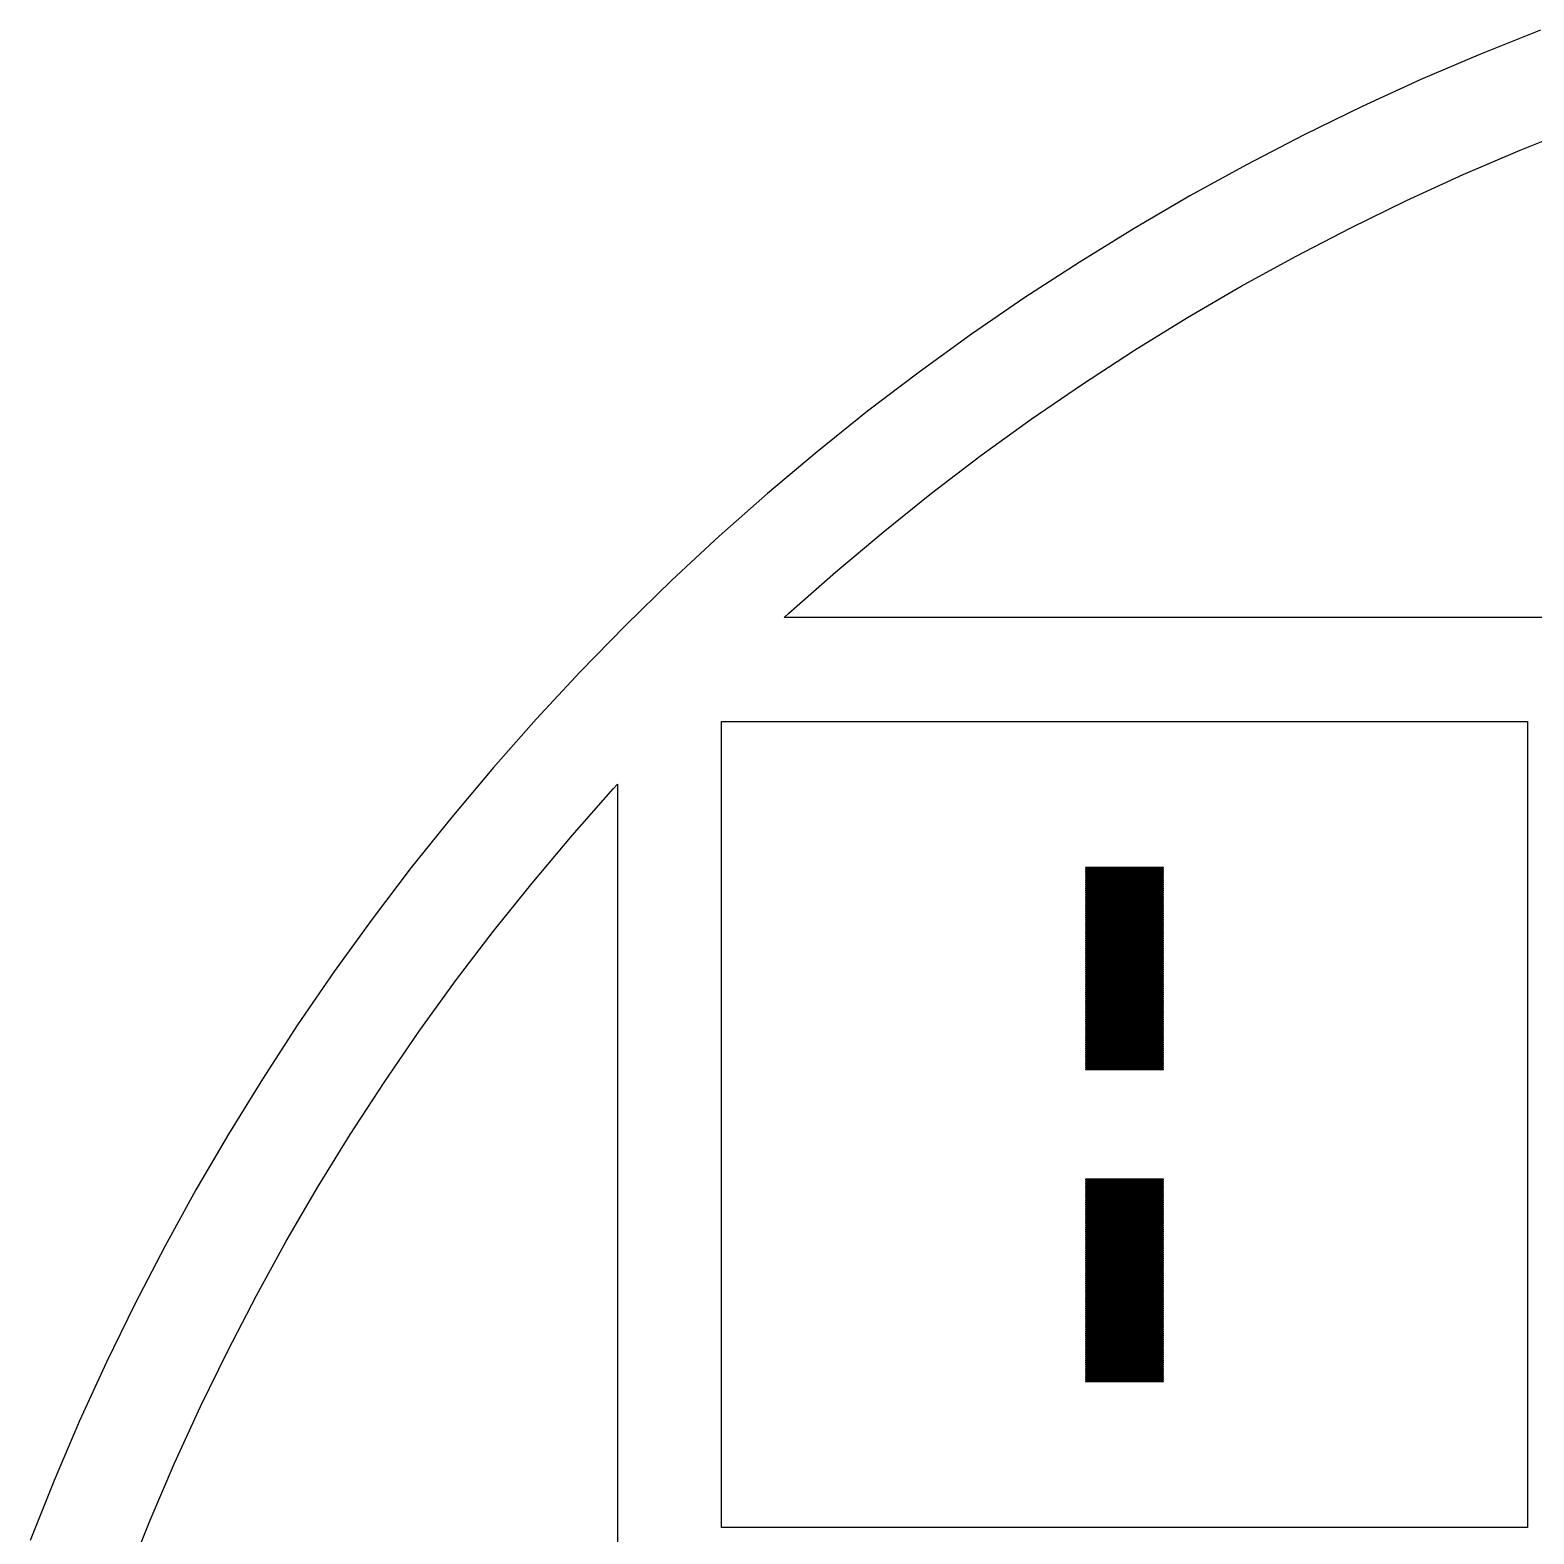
# Model space of a CAD drawing. Extents: x -18 to 83, y -18 to 83.
# Drawn here: x -15.05 to 13.88, y 50.62 to 79.55 of the extents above; entities that cross this region are included whole.
import ezdxf

# ---------------------------------------------------------------- set-up
doc = ezdxf.new("R2010")
doc.units = 0

msp = doc.modelspace()

# ---------------------------------------------------------------- linework, layer by layer
for p, q in [((14.0033, 79.5527), (12.8479, 79.0907)), ((12.8479, 79.0907), (11.7043, 78.6004)), ((11.7043, 78.6004), (10.573, 78.0823)), ((10.573, 78.0823), (9.4547, 77.5365)), ((9.4547, 77.5365), (8.35017, 76.9634)), ((13.6133, 77.2429), (14.7231, 77.6868)), ((12.5147, 76.772), (13.6133, 77.2429)), ((8.35017, 76.9634), (7.26006, 76.3634)), ((11.4281, 76.2743), (12.5147, 76.772)), ((7.26006, 76.3634), (6.18498, 75.7368)), ((10.3539, 75.75), (11.4281, 76.2743)), ((6.18498, 75.7368), (5.12561, 75.0841)), ((9.29297, 75.1996), (10.3539, 75.75)), ((5.12561, 75.0841), (4.08258, 74.4055)), ((8.24585, 74.6232), (9.29297, 75.1996)), ((4.08258, 74.4055), (3.05652, 73.7016)), ((7.2132, 74.0214), (8.24585, 74.6232)), ((6.1956, 73.3944), (7.2132, 74.0214)), ((3.05652, 73.7016), (2.04803, 72.9726)), ((5.19373, 72.7426), (6.1956, 73.3944)), ((2.04803, 72.9726), (1.05775, 72.2192)), ((4.20813, 72.0664), (5.19373, 72.7426)), ((1.05775, 72.2192), (0.08626, 71.4416)), ((3.23944, 71.3662), (4.20813, 72.0664)), ((0.08626, 71.4416), (-0.86586, 70.6405)), ((2.28821, 70.6425), (3.23944, 71.3662)), ((-0.86586, 70.6405), (-1.79803, 69.8162)), ((1.35504, 69.8956), (2.28821, 70.6425)), ((-1.79803, 69.8162), (-2.7097, 68.9693)), ((0.44048, 69.1261), (1.35504, 69.8956)), ((-2.7097, 68.9693), (-3.60031, 68.1003)), ((-0.45491, 68.3343), (0.44048, 69.1261)), ((-0.54568, 68.25), (-0.45491, 68.3343)), ((-3.60031, 68.1003), (-4.46931, 67.2097)), ((65.0457, 68.25), (-0.54568, 68.25)), ((-4.46931, 67.2097), (-5.31621, 66.298)), ((-5.31621, 66.298), (-6.14049, 65.3659)), ((-1.75, 50.75), (-1.75, 66.25)), ((-1.75, 66.25), (13.75, 66.25)), ((13.75, 66.25), (13.75, 50.75)), ((-6.14049, 65.3659), (-6.94162, 64.4137)), ((-4.62607, 64.0595), (-3.8343, 64.9549)), ((-3.8343, 64.9549), (-3.75, 65.0457)), ((-3.75, 65.0457), (-3.75, -0.54568)), ((-6.94162, 64.4137), (-7.71916, 63.4422)), ((-5.3956, 63.1449), (-4.62607, 64.0595)), ((-7.71916, 63.4422), (-8.47261, 62.452)), ((6.75, 63.445), (5.25, 63.445)), ((5.25, 63.445), (5.25, 63.435)), ((5.25, 63.435), (6.75, 63.435)), ((6.75, 63.405), (5.25, 63.405)), ((5.25, 63.405), (5.25, 63.395)), ((5.25, 63.395), (6.75, 63.395)), ((6.75, 63.365), (5.25, 63.365)), ((5.25, 63.365), (5.25, 63.355)), ((6.75, 63.435), (6.75, 63.445)), ((6.75, 63.395), (6.75, 63.405)), ((6.75, 63.355), (6.75, 63.365)), ((-6.14246, 62.2118), (-5.3956, 63.1449)), ((5.25, 63.355), (6.75, 63.355)), ((6.75, 63.325), (5.25, 63.325)), ((5.25, 63.325), (5.25, 63.315)), ((5.25, 63.315), (6.75, 63.315)), ((6.75, 63.285), (5.25, 63.285)), ((5.25, 63.285), (5.25, 63.275)), ((5.25, 63.275), (6.75, 63.275)), ((6.75, 63.245), (5.25, 63.245)), ((5.25, 63.245), (5.25, 63.235)), ((5.25, 63.235), (6.75, 63.235)), ((6.75, 63.205), (5.25, 63.205)), ((5.25, 63.205), (5.25, 63.195)), ((5.25, 63.195), (6.75, 63.195)), ((6.75, 63.165), (5.25, 63.165)), ((5.25, 63.165), (5.25, 63.155)), ((5.25, 63.155), (6.75, 63.155)), ((6.75, 63.125), (5.25, 63.125)), ((5.25, 63.125), (5.25, 63.115)), ((5.25, 63.115), (6.75, 63.115)), ((6.75, 63.085), (5.25, 63.085)), ((5.25, 63.085), (5.25, 63.075)), ((5.25, 63.075), (6.75, 63.075)), ((6.75, 63.315), (6.75, 63.325)), ((6.75, 63.275), (6.75, 63.285)), ((6.75, 63.235), (6.75, 63.245)), ((6.75, 63.195), (6.75, 63.205)), ((6.75, 63.155), (6.75, 63.165)), ((6.75, 63.115), (6.75, 63.125)), ((6.75, 63.075), (6.75, 63.085)), ((6.75, 63.045), (5.25, 63.045)), ((5.25, 63.045), (5.25, 63.035)), ((5.25, 63.035), (6.75, 63.035)), ((6.75, 63.005), (5.25, 63.005)), ((5.25, 63.005), (5.25, 62.995)), ((5.25, 62.995), (6.75, 62.995)), ((6.75, 62.965), (5.25, 62.965)), ((5.25, 62.965), (5.25, 62.955)), ((5.25, 62.955), (6.75, 62.955)), ((6.75, 62.925), (5.25, 62.925)), ((5.25, 62.925), (5.25, 62.915)), ((5.25, 62.915), (6.75, 62.915)), ((6.75, 62.885), (5.25, 62.885)), ((5.25, 62.885), (5.25, 62.875)), ((5.25, 62.875), (6.75, 62.875)), ((6.75, 62.845), (5.25, 62.845)), ((5.25, 62.845), (5.25, 62.835)), ((5.25, 62.835), (6.75, 62.835)), ((6.75, 62.805), (5.25, 62.805)), ((5.25, 62.805), (5.25, 62.795)), ((5.25, 62.795), (6.75, 62.795)), ((6.75, 63.035), (6.75, 63.045)), ((6.75, 62.995), (6.75, 63.005)), ((6.75, 62.955), (6.75, 62.965)), ((6.75, 62.915), (6.75, 62.925)), ((6.75, 62.875), (6.75, 62.885)), ((6.75, 62.835), (6.75, 62.845)), ((6.75, 62.795), (6.75, 62.805)), ((6.75, 62.765), (5.25, 62.765)), ((5.25, 62.765), (5.25, 62.755)), ((5.25, 62.755), (6.75, 62.755)), ((6.75, 62.725), (5.25, 62.725)), ((5.25, 62.725), (5.25, 62.715)), ((5.25, 62.715), (6.75, 62.715)), ((6.75, 62.685), (5.25, 62.685)), ((5.25, 62.685), (5.25, 62.675)), ((5.25, 62.675), (6.75, 62.675)), ((6.75, 62.645), (5.25, 62.645)), ((5.25, 62.645), (5.25, 62.635)), ((5.25, 62.635), (6.75, 62.635)), ((6.75, 62.605), (5.25, 62.605)), ((5.25, 62.605), (5.25, 62.595)), ((5.25, 62.595), (6.75, 62.595)), ((6.75, 62.565), (5.25, 62.565)), ((5.25, 62.565), (5.25, 62.555)), ((5.25, 62.555), (6.75, 62.555)), ((6.75, 62.525), (5.25, 62.525)), ((5.25, 62.525), (5.25, 62.515)), ((5.25, 62.515), (6.75, 62.515)), ((6.75, 62.755), (6.75, 62.765)), ((6.75, 62.715), (6.75, 62.725)), ((6.75, 62.675), (6.75, 62.685)), ((6.75, 62.635), (6.75, 62.645)), ((6.75, 62.595), (6.75, 62.605)), ((6.75, 62.555), (6.75, 62.565)), ((6.75, 62.515), (6.75, 62.525)), ((-8.47261, 62.452), (-9.20154, 61.4435)), ((-6.8662, 61.2605), (-6.14246, 62.2118)), ((6.75, 62.485), (5.25, 62.485)), ((5.25, 62.485), (5.25, 62.475)), ((5.25, 62.475), (6.75, 62.475)), ((6.75, 62.445), (5.25, 62.445)), ((5.25, 62.445), (5.25, 62.435)), ((5.25, 62.435), (6.75, 62.435)), ((6.75, 62.405), (5.25, 62.405)), ((5.25, 62.405), (5.25, 62.395)), ((5.25, 62.395), (6.75, 62.395)), ((6.75, 62.365), (5.25, 62.365)), ((5.25, 62.365), (5.25, 62.355)), ((5.25, 62.355), (6.75, 62.355)), ((6.75, 62.325), (5.25, 62.325)), ((5.25, 62.325), (5.25, 62.315)), ((5.25, 62.315), (6.75, 62.315)), ((6.75, 62.285), (5.25, 62.285)), ((5.25, 62.285), (5.25, 62.275)), ((5.25, 62.275), (6.75, 62.275)), ((6.75, 62.245), (5.25, 62.245)), ((5.25, 62.245), (5.25, 62.235)), ((5.25, 62.235), (6.75, 62.235)), ((6.75, 62.205), (5.25, 62.205)), ((5.25, 62.205), (5.25, 62.195)), ((6.75, 62.475), (6.75, 62.485)), ((6.75, 62.435), (6.75, 62.445)), ((6.75, 62.395), (6.75, 62.405)), ((6.75, 62.355), (6.75, 62.365)), ((6.75, 62.315), (6.75, 62.325)), ((6.75, 62.275), (6.75, 62.285)), ((6.75, 62.235), (6.75, 62.245)), ((6.75, 62.195), (6.75, 62.205)), ((5.25, 62.195), (6.75, 62.195)), ((6.75, 62.165), (5.25, 62.165)), ((5.25, 62.165), (5.25, 62.155)), ((5.25, 62.155), (6.75, 62.155)), ((6.75, 62.125), (5.25, 62.125)), ((5.25, 62.125), (5.25, 62.115)), ((5.25, 62.115), (6.75, 62.115)), ((6.75, 62.085), (5.25, 62.085)), ((5.25, 62.085), (5.25, 62.075)), ((5.25, 62.075), (6.75, 62.075)), ((6.75, 62.045), (5.25, 62.045)), ((5.25, 62.045), (5.25, 62.035)), ((5.25, 62.035), (6.75, 62.035)), ((6.75, 62.005), (5.25, 62.005)), ((5.25, 62.005), (5.25, 61.995)), ((5.25, 61.995), (6.75, 61.995)), ((6.75, 61.965), (5.25, 61.965)), ((5.25, 61.965), (5.25, 61.955)), ((5.25, 61.955), (6.75, 61.955)), ((6.75, 61.925), (5.25, 61.925)), ((5.25, 61.925), (5.25, 61.915)), ((5.25, 61.915), (6.75, 61.915)), ((6.75, 62.155), (6.75, 62.165)), ((6.75, 62.115), (6.75, 62.125)), ((6.75, 62.075), (6.75, 62.085)), ((6.75, 62.035), (6.75, 62.045)), ((6.75, 61.995), (6.75, 62.005)), ((6.75, 61.955), (6.75, 61.965)), ((6.75, 61.915), (6.75, 61.925)), ((6.75, 61.885), (5.25, 61.885)), ((5.25, 61.885), (5.25, 61.875)), ((5.25, 61.875), (6.75, 61.875)), ((6.75, 61.845), (5.25, 61.845)), ((5.25, 61.845), (5.25, 61.835)), ((5.25, 61.835), (6.75, 61.835)), ((6.75, 61.805), (5.25, 61.805)), ((5.25, 61.805), (5.25, 61.795)), ((5.25, 61.795), (6.75, 61.795)), ((6.75, 61.765), (5.25, 61.765)), ((5.25, 61.765), (5.25, 61.755)), ((5.25, 61.755), (6.75, 61.755)), ((6.75, 61.725), (5.25, 61.725)), ((5.25, 61.725), (5.25, 61.715)), ((5.25, 61.715), (6.75, 61.715)), ((6.75, 61.685), (5.25, 61.685)), ((5.25, 61.685), (5.25, 61.675)), ((5.25, 61.675), (6.75, 61.675)), ((6.75, 61.645), (5.25, 61.645)), ((5.25, 61.645), (5.25, 61.635)), ((5.25, 61.635), (6.75, 61.635)), ((6.75, 61.875), (6.75, 61.885)), ((6.75, 61.835), (6.75, 61.845)), ((6.75, 61.795), (6.75, 61.805)), ((6.75, 61.755), (6.75, 61.765)), ((6.75, 61.715), (6.75, 61.725)), ((6.75, 61.675), (6.75, 61.685)), ((6.75, 61.635), (6.75, 61.645)), ((-9.20154, 61.4435), (-9.9055, 60.4174)), ((6.75, 61.605), (5.25, 61.605)), ((5.25, 61.605), (5.25, 61.595)), ((5.25, 61.595), (6.75, 61.595)), ((6.75, 61.565), (5.25, 61.565)), ((5.25, 61.565), (5.25, 61.555)), ((5.25, 61.555), (6.75, 61.555)), ((6.75, 61.525), (5.25, 61.525)), ((5.25, 61.525), (5.25, 61.515)), ((5.25, 61.515), (6.75, 61.515)), ((6.75, 61.485), (5.25, 61.485)), ((5.25, 61.485), (5.25, 61.475)), ((5.25, 61.475), (6.75, 61.475)), ((6.75, 61.445), (5.25, 61.445)), ((5.25, 61.445), (5.25, 61.435)), ((5.25, 61.435), (6.75, 61.435)), ((6.75, 61.405), (5.25, 61.405)), ((5.25, 61.405), (5.25, 61.395)), ((5.25, 61.395), (6.75, 61.395)), ((6.75, 61.365), (5.25, 61.365)), ((5.25, 61.365), (5.25, 61.355)), ((5.25, 61.355), (6.75, 61.355)), ((6.75, 61.595), (6.75, 61.605)), ((6.75, 61.555), (6.75, 61.565)), ((6.75, 61.515), (6.75, 61.525)), ((6.75, 61.475), (6.75, 61.485)), ((6.75, 61.435), (6.75, 61.445)), ((6.75, 61.395), (6.75, 61.405)), ((6.75, 61.355), (6.75, 61.365)), ((-7.56638, 60.2919), (-6.8662, 61.2605)), ((6.75, 61.325), (5.25, 61.325)), ((5.25, 61.325), (5.25, 61.315)), ((5.25, 61.315), (6.75, 61.315)), ((6.75, 61.285), (5.25, 61.285)), ((5.25, 61.285), (5.25, 61.275)), ((5.25, 61.275), (6.75, 61.275)), ((6.75, 61.245), (5.25, 61.245)), ((5.25, 61.245), (5.25, 61.235)), ((5.25, 61.235), (6.75, 61.235)), ((6.75, 61.205), (5.25, 61.205)), ((5.25, 61.205), (5.25, 61.195)), ((5.25, 61.195), (6.75, 61.195)), ((6.75, 61.165), (5.25, 61.165)), ((5.25, 61.165), (5.25, 61.155)), ((5.25, 61.155), (6.75, 61.155)), ((6.75, 61.125), (5.25, 61.125)), ((5.25, 61.125), (5.25, 61.115)), ((5.25, 61.115), (6.75, 61.115)), ((6.75, 61.085), (5.25, 61.085)), ((5.25, 61.085), (5.25, 61.075)), ((5.25, 61.075), (6.75, 61.075)), ((6.75, 61.045), (5.25, 61.045)), ((5.25, 61.045), (5.25, 61.035)), ((6.75, 61.315), (6.75, 61.325)), ((6.75, 61.275), (6.75, 61.285)), ((6.75, 61.235), (6.75, 61.245)), ((6.75, 61.195), (6.75, 61.205)), ((6.75, 61.155), (6.75, 61.165)), ((6.75, 61.115), (6.75, 61.125)), ((6.75, 61.075), (6.75, 61.085)), ((6.75, 61.035), (6.75, 61.045)), ((5.25, 61.035), (6.75, 61.035)), ((6.75, 61.005), (5.25, 61.005)), ((5.25, 61.005), (5.25, 60.995)), ((5.25, 60.995), (6.75, 60.995)), ((6.75, 60.965), (5.25, 60.965)), ((5.25, 60.965), (5.25, 60.955)), ((5.25, 60.955), (6.75, 60.955)), ((6.75, 60.925), (5.25, 60.925)), ((5.25, 60.925), (5.25, 60.915)), ((5.25, 60.915), (6.75, 60.915)), ((6.75, 60.885), (5.25, 60.885)), ((5.25, 60.885), (5.25, 60.875)), ((5.25, 60.875), (6.75, 60.875)), ((6.75, 60.845), (5.25, 60.845)), ((5.25, 60.845), (5.25, 60.835)), ((5.25, 60.835), (6.75, 60.835)), ((6.75, 60.805), (5.25, 60.805)), ((5.25, 60.805), (5.25, 60.795)), ((5.25, 60.795), (6.75, 60.795)), ((6.75, 60.765), (5.25, 60.765)), ((5.25, 60.765), (5.25, 60.755)), ((5.25, 60.755), (6.75, 60.755)), ((6.75, 60.995), (6.75, 61.005)), ((6.75, 60.955), (6.75, 60.965)), ((6.75, 60.915), (6.75, 60.925)), ((6.75, 60.875), (6.75, 60.885)), ((6.75, 60.835), (6.75, 60.845)), ((6.75, 60.795), (6.75, 60.805)), ((6.75, 60.755), (6.75, 60.765)), ((6.75, 60.725), (5.25, 60.725)), ((5.25, 60.725), (5.25, 60.715)), ((5.25, 60.715), (6.75, 60.715)), ((6.75, 60.685), (5.25, 60.685)), ((5.25, 60.685), (5.25, 60.675)), ((5.25, 60.675), (6.75, 60.675)), ((6.75, 60.645), (5.25, 60.645)), ((5.25, 60.645), (5.25, 60.635)), ((5.25, 60.635), (6.75, 60.635)), ((6.75, 60.605), (5.25, 60.605)), ((5.25, 60.605), (5.25, 60.595)), ((5.25, 60.595), (6.75, 60.595)), ((6.75, 60.565), (5.25, 60.565)), ((5.25, 60.565), (5.25, 60.555)), ((5.25, 60.555), (6.75, 60.555)), ((6.75, 60.525), (5.25, 60.525)), ((5.25, 60.525), (5.25, 60.515)), ((5.25, 60.515), (6.75, 60.515)), ((6.75, 60.485), (5.25, 60.485)), ((5.25, 60.485), (5.25, 60.475)), ((5.25, 60.475), (6.75, 60.475)), ((6.75, 60.715), (6.75, 60.725)), ((6.75, 60.675), (6.75, 60.685)), ((6.75, 60.635), (6.75, 60.645)), ((6.75, 60.595), (6.75, 60.605)), ((6.75, 60.555), (6.75, 60.565)), ((6.75, 60.515), (6.75, 60.525)), ((6.75, 60.475), (6.75, 60.485)), ((-9.9055, 60.4174), (-10.5841, 59.3744)), ((-8.24257, 59.3063), (-7.56638, 60.2919)), ((6.75, 60.445), (5.25, 60.445)), ((5.25, 60.445), (5.25, 60.435)), ((5.25, 60.435), (6.75, 60.435)), ((6.75, 60.405), (5.25, 60.405)), ((5.25, 60.405), (5.25, 60.395)), ((5.25, 60.395), (6.75, 60.395)), ((6.75, 60.365), (5.25, 60.365)), ((5.25, 60.365), (5.25, 60.355)), ((5.25, 60.355), (6.75, 60.355)), ((6.75, 60.325), (5.25, 60.325)), ((5.25, 60.325), (5.25, 60.315)), ((5.25, 60.315), (6.75, 60.315)), ((6.75, 60.285), (5.25, 60.285)), ((5.25, 60.285), (5.25, 60.275)), ((5.25, 60.275), (6.75, 60.275)), ((6.75, 60.245), (5.25, 60.245)), ((5.25, 60.245), (5.25, 60.235)), ((5.25, 60.235), (6.75, 60.235)), ((6.75, 60.205), (5.25, 60.205)), ((5.25, 60.205), (5.25, 60.195)), ((5.25, 60.195), (6.75, 60.195)), ((6.75, 60.435), (6.75, 60.445)), ((6.75, 60.395), (6.75, 60.405)), ((6.75, 60.355), (6.75, 60.365)), ((6.75, 60.315), (6.75, 60.325)), ((6.75, 60.275), (6.75, 60.285)), ((6.75, 60.235), (6.75, 60.245)), ((6.75, 60.195), (6.75, 60.205)), ((6.75, 60.165), (5.25, 60.165)), ((5.25, 60.165), (5.25, 60.155)), ((5.25, 60.155), (6.75, 60.155)), ((6.75, 60.125), (5.25, 60.125)), ((5.25, 60.125), (5.25, 60.115)), ((5.25, 60.115), (6.75, 60.115)), ((6.75, 60.085), (5.25, 60.085)), ((5.25, 60.085), (5.25, 60.075)), ((5.25, 60.075), (6.75, 60.075)), ((6.75, 60.045), (5.25, 60.045)), ((5.25, 60.045), (5.25, 60.035)), ((5.25, 60.035), (6.75, 60.035)), ((6.75, 60.005), (5.25, 60.005)), ((5.25, 60.005), (5.25, 59.995)), ((5.25, 59.995), (6.75, 59.995)), ((6.75, 59.965), (5.25, 59.965)), ((5.25, 59.965), (5.25, 59.955)), ((5.25, 59.955), (6.75, 59.955)), ((6.75, 59.925), (5.25, 59.925)), ((5.25, 59.925), (5.25, 59.915)), ((5.25, 59.915), (6.75, 59.915)), ((6.75, 59.885), (5.25, 59.885)), ((5.25, 59.885), (5.25, 59.875)), ((6.75, 60.155), (6.75, 60.165)), ((6.75, 60.115), (6.75, 60.125)), ((6.75, 60.075), (6.75, 60.085)), ((6.75, 60.035), (6.75, 60.045)), ((6.75, 59.995), (6.75, 60.005)), ((6.75, 59.955), (6.75, 59.965)), ((6.75, 59.915), (6.75, 59.925)), ((6.75, 59.875), (6.75, 59.885)), ((5.25, 59.875), (6.75, 59.875)), ((6.75, 59.845), (5.25, 59.845)), ((5.25, 59.845), (5.25, 59.835)), ((5.25, 59.835), (6.75, 59.835)), ((6.75, 59.805), (5.25, 59.805)), ((5.25, 59.805), (5.25, 59.795)), ((5.25, 59.795), (6.75, 59.795)), ((6.75, 59.765), (5.25, 59.765)), ((5.25, 59.765), (5.25, 59.755)), ((5.25, 59.755), (6.75, 59.755)), ((6.75, 59.725), (5.25, 59.725)), ((5.25, 59.725), (5.25, 59.715)), ((5.25, 59.715), (6.75, 59.715)), ((6.75, 59.685), (5.25, 59.685)), ((5.25, 59.685), (5.25, 59.675)), ((5.25, 59.675), (6.75, 59.675)), ((6.75, 59.645), (5.25, 59.645)), ((5.25, 59.645), (5.25, 59.635)), ((5.25, 59.635), (6.75, 59.635)), ((6.75, 59.605), (5.25, 59.605)), ((5.25, 59.605), (5.25, 59.595)), ((5.25, 59.595), (6.75, 59.595)), ((6.75, 59.835), (6.75, 59.845)), ((6.75, 59.795), (6.75, 59.805)), ((6.75, 59.755), (6.75, 59.765)), ((6.75, 59.715), (6.75, 59.725)), ((6.75, 59.675), (6.75, 59.685)), ((6.75, 59.635), (6.75, 59.645)), ((6.75, 59.595), (6.75, 59.605)), ((-10.5841, 59.3744), (-11.2368, 58.315)), ((-8.89436, 58.3044), (-8.24257, 59.3063)), ((6.75, 59.565), (5.25, 59.565)), ((5.25, 59.565), (5.25, 59.555)), ((5.25, 59.555), (6.75, 59.555)), ((6.75, 59.555), (6.75, 59.565)), ((-11.2368, 58.315), (-11.8634, 57.2399)), ((-9.52138, 57.2868), (-8.89436, 58.3044)), ((-10.1232, 56.2541), (-9.52138, 57.2868)), ((6.75, 57.445), (5.25, 57.445)), ((5.25, 57.445), (5.25, 57.435)), ((5.25, 57.435), (6.75, 57.435)), ((6.75, 57.405), (5.25, 57.405)), ((5.25, 57.405), (5.25, 57.395)), ((5.25, 57.395), (6.75, 57.395)), ((6.75, 57.365), (5.25, 57.365)), ((5.25, 57.365), (5.25, 57.355)), ((5.25, 57.355), (6.75, 57.355)), ((6.75, 57.325), (5.25, 57.325)), ((5.25, 57.325), (5.25, 57.315)), ((5.25, 57.315), (6.75, 57.315)), ((6.75, 57.285), (5.25, 57.285)), ((5.25, 57.285), (5.25, 57.275)), ((6.75, 57.435), (6.75, 57.445)), ((6.75, 57.395), (6.75, 57.405)), ((6.75, 57.355), (6.75, 57.365)), ((6.75, 57.315), (6.75, 57.325)), ((6.75, 57.275), (6.75, 57.285)), ((-11.8634, 57.2399), (-12.4634, 56.1498)), ((5.25, 57.275), (6.75, 57.275)), ((6.75, 57.245), (5.25, 57.245)), ((5.25, 57.245), (5.25, 57.235)), ((5.25, 57.235), (6.75, 57.235)), ((6.75, 57.205), (5.25, 57.205)), ((5.25, 57.205), (5.25, 57.195)), ((5.25, 57.195), (6.75, 57.195)), ((6.75, 57.165), (5.25, 57.165)), ((5.25, 57.165), (5.25, 57.155)), ((5.25, 57.155), (6.75, 57.155)), ((6.75, 57.125), (5.25, 57.125)), ((5.25, 57.125), (5.25, 57.115)), ((5.25, 57.115), (6.75, 57.115)), ((6.75, 57.085), (5.25, 57.085)), ((5.25, 57.085), (5.25, 57.075)), ((5.25, 57.075), (6.75, 57.075)), ((6.75, 57.045), (5.25, 57.045)), ((5.25, 57.045), (5.25, 57.035)), ((5.25, 57.035), (6.75, 57.035)), ((6.75, 57.005), (5.25, 57.005)), ((5.25, 57.005), (5.25, 56.995)), ((5.25, 56.995), (6.75, 56.995)), ((6.75, 57.235), (6.75, 57.245)), ((6.75, 57.195), (6.75, 57.205)), ((6.75, 57.155), (6.75, 57.165)), ((6.75, 57.115), (6.75, 57.125)), ((6.75, 57.075), (6.75, 57.085)), ((6.75, 57.035), (6.75, 57.045)), ((6.75, 56.995), (6.75, 57.005)), ((6.75, 56.965), (5.25, 56.965)), ((5.25, 56.965), (5.25, 56.955)), ((5.25, 56.955), (6.75, 56.955)), ((6.75, 56.925), (5.25, 56.925)), ((5.25, 56.925), (5.25, 56.915)), ((5.25, 56.915), (6.75, 56.915)), ((6.75, 56.885), (5.25, 56.885)), ((5.25, 56.885), (5.25, 56.875)), ((5.25, 56.875), (6.75, 56.875)), ((6.75, 56.845), (5.25, 56.845)), ((5.25, 56.845), (5.25, 56.835)), ((5.25, 56.835), (6.75, 56.835)), ((6.75, 56.805), (5.25, 56.805)), ((5.25, 56.805), (5.25, 56.795)), ((5.25, 56.795), (6.75, 56.795)), ((6.75, 56.765), (5.25, 56.765)), ((5.25, 56.765), (5.25, 56.755)), ((5.25, 56.755), (6.75, 56.755)), ((6.75, 56.725), (5.25, 56.725)), ((5.25, 56.725), (5.25, 56.715)), ((5.25, 56.715), (6.75, 56.715)), ((6.75, 56.955), (6.75, 56.965)), ((6.75, 56.915), (6.75, 56.925)), ((6.75, 56.875), (6.75, 56.885)), ((6.75, 56.835), (6.75, 56.845)), ((6.75, 56.795), (6.75, 56.805)), ((6.75, 56.755), (6.75, 56.765)), ((6.75, 56.715), (6.75, 56.725)), ((6.75, 56.685), (5.25, 56.685)), ((5.25, 56.685), (5.25, 56.675)), ((5.25, 56.675), (6.75, 56.675)), ((6.75, 56.645), (5.25, 56.645)), ((5.25, 56.645), (5.25, 56.635)), ((5.25, 56.635), (6.75, 56.635)), ((6.75, 56.605), (5.25, 56.605)), ((5.25, 56.605), (5.25, 56.595)), ((5.25, 56.595), (6.75, 56.595)), ((6.75, 56.565), (5.25, 56.565)), ((5.25, 56.565), (5.25, 56.555)), ((5.25, 56.555), (6.75, 56.555)), ((6.75, 56.525), (5.25, 56.525)), ((5.25, 56.525), (5.25, 56.515)), ((5.25, 56.515), (6.75, 56.515)), ((6.75, 56.485), (5.25, 56.485)), ((5.25, 56.485), (5.25, 56.475)), ((5.25, 56.475), (6.75, 56.475)), ((6.75, 56.445), (5.25, 56.445)), ((5.25, 56.445), (5.25, 56.435)), ((5.25, 56.435), (6.75, 56.435)), ((6.75, 56.675), (6.75, 56.685)), ((6.75, 56.635), (6.75, 56.645)), ((6.75, 56.595), (6.75, 56.605)), ((6.75, 56.555), (6.75, 56.565)), ((6.75, 56.515), (6.75, 56.525)), ((6.75, 56.475), (6.75, 56.485)), ((6.75, 56.435), (6.75, 56.445)), ((-12.4634, 56.1498), (-13.0365, 55.0453)), ((-10.6996, 55.207), (-10.1232, 56.2541)), ((6.75, 56.405), (5.25, 56.405)), ((5.25, 56.405), (5.25, 56.395)), ((5.25, 56.395), (6.75, 56.395)), ((6.75, 56.365), (5.25, 56.365)), ((5.25, 56.365), (5.25, 56.355)), ((5.25, 56.355), (6.75, 56.355)), ((6.75, 56.325), (5.25, 56.325)), ((5.25, 56.325), (5.25, 56.315)), ((5.25, 56.315), (6.75, 56.315)), ((6.75, 56.285), (5.25, 56.285)), ((5.25, 56.285), (5.25, 56.275)), ((5.25, 56.275), (6.75, 56.275)), ((6.75, 56.245), (5.25, 56.245)), ((5.25, 56.245), (5.25, 56.235)), ((5.25, 56.235), (6.75, 56.235)), ((6.75, 56.205), (5.25, 56.205)), ((5.25, 56.205), (5.25, 56.195)), ((5.25, 56.195), (6.75, 56.195)), ((6.75, 56.165), (5.25, 56.165)), ((5.25, 56.165), (5.25, 56.155)), ((5.25, 56.155), (6.75, 56.155)), ((6.75, 56.125), (5.25, 56.125)), ((5.25, 56.125), (5.25, 56.115)), ((6.75, 56.395), (6.75, 56.405)), ((6.75, 56.355), (6.75, 56.365)), ((6.75, 56.315), (6.75, 56.325)), ((6.75, 56.275), (6.75, 56.285)), ((6.75, 56.235), (6.75, 56.245)), ((6.75, 56.195), (6.75, 56.205)), ((6.75, 56.155), (6.75, 56.165)), ((6.75, 56.115), (6.75, 56.125)), ((5.25, 56.115), (6.75, 56.115)), ((6.75, 56.085), (5.25, 56.085)), ((5.25, 56.085), (5.25, 56.075)), ((5.25, 56.075), (6.75, 56.075)), ((6.75, 56.045), (5.25, 56.045)), ((5.25, 56.045), (5.25, 56.035)), ((5.25, 56.035), (6.75, 56.035)), ((6.75, 56.005), (5.25, 56.005)), ((5.25, 56.005), (5.25, 55.995)), ((5.25, 55.995), (6.75, 55.995)), ((6.75, 55.965), (5.25, 55.965)), ((5.25, 55.965), (5.25, 55.955)), ((5.25, 55.955), (6.75, 55.955)), ((6.75, 55.925), (5.25, 55.925)), ((5.25, 55.925), (5.25, 55.915)), ((5.25, 55.915), (6.75, 55.915)), ((6.75, 55.885), (5.25, 55.885)), ((5.25, 55.885), (5.25, 55.875)), ((5.25, 55.875), (6.75, 55.875)), ((6.75, 55.845), (5.25, 55.845)), ((5.25, 55.845), (5.25, 55.835)), ((5.25, 55.835), (6.75, 55.835)), ((6.75, 56.075), (6.75, 56.085)), ((6.75, 56.035), (6.75, 56.045)), ((6.75, 55.995), (6.75, 56.005)), ((6.75, 55.955), (6.75, 55.965)), ((6.75, 55.915), (6.75, 55.925)), ((6.75, 55.875), (6.75, 55.885)), ((6.75, 55.835), (6.75, 55.845)), ((6.75, 55.805), (5.25, 55.805)), ((5.25, 55.805), (5.25, 55.795)), ((5.25, 55.795), (6.75, 55.795)), ((6.75, 55.765), (5.25, 55.765)), ((5.25, 55.765), (5.25, 55.755)), ((5.25, 55.755), (6.75, 55.755)), ((6.75, 55.725), (5.25, 55.725)), ((5.25, 55.725), (5.25, 55.715)), ((5.25, 55.715), (6.75, 55.715)), ((6.75, 55.685), (5.25, 55.685)), ((5.25, 55.685), (5.25, 55.675)), ((5.25, 55.675), (6.75, 55.675)), ((6.75, 55.645), (5.25, 55.645)), ((5.25, 55.645), (5.25, 55.635)), ((5.25, 55.635), (6.75, 55.635)), ((6.75, 55.605), (5.25, 55.605)), ((5.25, 55.605), (5.25, 55.595)), ((5.25, 55.595), (6.75, 55.595)), ((6.75, 55.565), (5.25, 55.565)), ((5.25, 55.565), (5.25, 55.555)), ((5.25, 55.555), (6.75, 55.555)), ((6.75, 55.795), (6.75, 55.805)), ((6.75, 55.755), (6.75, 55.765)), ((6.75, 55.715), (6.75, 55.725)), ((6.75, 55.675), (6.75, 55.685)), ((6.75, 55.635), (6.75, 55.645)), ((6.75, 55.595), (6.75, 55.605)), ((6.75, 55.555), (6.75, 55.565)), ((6.75, 55.525), (5.25, 55.525)), ((5.25, 55.525), (5.25, 55.515)), ((5.25, 55.515), (6.75, 55.515)), ((6.75, 55.485), (5.25, 55.485)), ((5.25, 55.485), (5.25, 55.475)), ((5.25, 55.475), (6.75, 55.475)), ((6.75, 55.445), (5.25, 55.445)), ((5.25, 55.445), (5.25, 55.435)), ((5.25, 55.435), (6.75, 55.435)), ((6.75, 55.405), (5.25, 55.405)), ((5.25, 55.405), (5.25, 55.395)), ((5.25, 55.395), (6.75, 55.395)), ((6.75, 55.365), (5.25, 55.365)), ((5.25, 55.365), (5.25, 55.355)), ((5.25, 55.355), (6.75, 55.355)), ((6.75, 55.325), (5.25, 55.325)), ((5.25, 55.325), (5.25, 55.315)), ((5.25, 55.315), (6.75, 55.315)), ((6.75, 55.285), (5.25, 55.285)), ((5.25, 55.285), (5.25, 55.275)), ((5.25, 55.275), (6.75, 55.275)), ((6.75, 55.515), (6.75, 55.525)), ((6.75, 55.475), (6.75, 55.485)), ((6.75, 55.435), (6.75, 55.445)), ((6.75, 55.395), (6.75, 55.405)), ((6.75, 55.355), (6.75, 55.365)), ((6.75, 55.315), (6.75, 55.325)), ((6.75, 55.275), (6.75, 55.285)), ((-13.0365, 55.0453), (-13.5822, 53.927)), ((-11.25, 54.1461), (-10.6996, 55.207)), ((6.75, 55.245), (5.25, 55.245)), ((5.25, 55.245), (5.25, 55.235)), ((5.25, 55.235), (6.75, 55.235)), ((6.75, 55.205), (5.25, 55.205)), ((5.25, 55.205), (5.25, 55.195)), ((5.25, 55.195), (6.75, 55.195)), ((6.75, 55.165), (5.25, 55.165)), ((5.25, 55.165), (5.25, 55.155)), ((5.25, 55.155), (6.75, 55.155)), ((6.75, 55.125), (5.25, 55.125)), ((5.25, 55.125), (5.25, 55.115)), ((5.25, 55.115), (6.75, 55.115)), ((6.75, 55.085), (5.25, 55.085)), ((5.25, 55.085), (5.25, 55.075)), ((5.25, 55.075), (6.75, 55.075)), ((6.75, 55.045), (5.25, 55.045)), ((5.25, 55.045), (5.25, 55.035)), ((5.25, 55.035), (6.75, 55.035)), ((6.75, 55.005), (5.25, 55.005)), ((5.25, 55.005), (5.25, 54.995)), ((5.25, 54.995), (6.75, 54.995)), ((6.75, 55.235), (6.75, 55.245)), ((6.75, 55.195), (6.75, 55.205)), ((6.75, 55.155), (6.75, 55.165)), ((6.75, 55.115), (6.75, 55.125)), ((6.75, 55.075), (6.75, 55.085)), ((6.75, 55.035), (6.75, 55.045)), ((6.75, 54.995), (6.75, 55.005)), ((6.75, 54.965), (5.25, 54.965)), ((5.25, 54.965), (5.25, 54.955)), ((5.25, 54.955), (6.75, 54.955)), ((6.75, 54.925), (5.25, 54.925)), ((5.25, 54.925), (5.25, 54.915)), ((5.25, 54.915), (6.75, 54.915)), ((6.75, 54.885), (5.25, 54.885)), ((5.25, 54.885), (5.25, 54.875)), ((5.25, 54.875), (6.75, 54.875)), ((6.75, 54.845), (5.25, 54.845)), ((5.25, 54.845), (5.25, 54.835)), ((5.25, 54.835), (6.75, 54.835)), ((6.75, 54.805), (5.25, 54.805)), ((5.25, 54.805), (5.25, 54.795)), ((5.25, 54.795), (6.75, 54.795)), ((6.75, 54.765), (5.25, 54.765)), ((5.25, 54.765), (5.25, 54.755)), ((5.25, 54.755), (6.75, 54.755)), ((6.75, 54.725), (5.25, 54.725)), ((5.25, 54.725), (5.25, 54.715)), ((5.25, 54.715), (6.75, 54.715)), ((6.75, 54.685), (5.25, 54.685)), ((5.25, 54.685), (5.25, 54.675)), ((6.75, 54.955), (6.75, 54.965)), ((6.75, 54.915), (6.75, 54.925)), ((6.75, 54.875), (6.75, 54.885)), ((6.75, 54.835), (6.75, 54.845)), ((6.75, 54.795), (6.75, 54.805)), ((6.75, 54.755), (6.75, 54.765)), ((6.75, 54.715), (6.75, 54.725)), ((6.75, 54.675), (6.75, 54.685)), ((5.25, 54.675), (6.75, 54.675)), ((6.75, 54.645), (5.25, 54.645)), ((5.25, 54.645), (5.25, 54.635)), ((5.25, 54.635), (6.75, 54.635)), ((6.75, 54.605), (5.25, 54.605)), ((5.25, 54.605), (5.25, 54.595)), ((5.25, 54.595), (6.75, 54.595)), ((6.75, 54.565), (5.25, 54.565)), ((5.25, 54.565), (5.25, 54.555)), ((5.25, 54.555), (6.75, 54.555)), ((6.75, 54.525), (5.25, 54.525)), ((5.25, 54.525), (5.25, 54.515)), ((5.25, 54.515), (6.75, 54.515)), ((6.75, 54.485), (5.25, 54.485)), ((5.25, 54.485), (5.25, 54.475)), ((5.25, 54.475), (6.75, 54.475)), ((6.75, 54.445), (5.25, 54.445)), ((5.25, 54.445), (5.25, 54.435)), ((5.25, 54.435), (6.75, 54.435)), ((6.75, 54.405), (5.25, 54.405)), ((5.25, 54.405), (5.25, 54.395)), ((5.25, 54.395), (6.75, 54.395)), ((6.75, 54.635), (6.75, 54.645)), ((6.75, 54.595), (6.75, 54.605)), ((6.75, 54.555), (6.75, 54.565)), ((6.75, 54.515), (6.75, 54.525)), ((6.75, 54.475), (6.75, 54.485)), ((6.75, 54.435), (6.75, 54.445)), ((6.75, 54.395), (6.75, 54.405)), ((-11.7743, 53.0719), (-11.25, 54.1461)), ((6.75, 54.365), (5.25, 54.365)), ((5.25, 54.365), (5.25, 54.355)), ((5.25, 54.355), (6.75, 54.355)), ((6.75, 54.325), (5.25, 54.325)), ((5.25, 54.325), (5.25, 54.315)), ((5.25, 54.315), (6.75, 54.315)), ((6.75, 54.285), (5.25, 54.285)), ((5.25, 54.285), (5.25, 54.275)), ((5.25, 54.275), (6.75, 54.275)), ((6.75, 54.245), (5.25, 54.245)), ((5.25, 54.245), (5.25, 54.235)), ((5.25, 54.235), (6.75, 54.235)), ((6.75, 54.205), (5.25, 54.205)), ((5.25, 54.205), (5.25, 54.195)), ((5.25, 54.195), (6.75, 54.195)), ((6.75, 54.165), (5.25, 54.165)), ((5.25, 54.165), (5.25, 54.155)), ((5.25, 54.155), (6.75, 54.155)), ((6.75, 54.125), (5.25, 54.125)), ((5.25, 54.125), (5.25, 54.115)), ((5.25, 54.115), (6.75, 54.115)), ((6.75, 54.355), (6.75, 54.365)), ((6.75, 54.315), (6.75, 54.325)), ((6.75, 54.275), (6.75, 54.285)), ((6.75, 54.235), (6.75, 54.245)), ((6.75, 54.195), (6.75, 54.205)), ((6.75, 54.155), (6.75, 54.165)), ((6.75, 54.115), (6.75, 54.125)), ((-13.5822, 53.927), (-14.1004, 52.7957)), ((6.75, 54.085), (5.25, 54.085)), ((5.25, 54.085), (5.25, 54.075)), ((5.25, 54.075), (6.75, 54.075)), ((6.75, 54.045), (5.25, 54.045)), ((5.25, 54.045), (5.25, 54.035)), ((5.25, 54.035), (6.75, 54.035)), ((6.75, 54.005), (5.25, 54.005)), ((5.25, 54.005), (5.25, 53.995)), ((5.25, 53.995), (6.75, 53.995)), ((6.75, 53.965), (5.25, 53.965)), ((5.25, 53.965), (5.25, 53.955)), ((5.25, 53.955), (6.75, 53.955)), ((6.75, 53.925), (5.25, 53.925)), ((5.25, 53.925), (5.25, 53.915)), ((5.25, 53.915), (6.75, 53.915)), ((6.75, 53.885), (5.25, 53.885)), ((5.25, 53.885), (5.25, 53.875)), ((5.25, 53.875), (6.75, 53.875)), ((6.75, 53.845), (5.25, 53.845)), ((5.25, 53.845), (5.25, 53.835)), ((5.25, 53.835), (6.75, 53.835)), ((6.75, 54.075), (6.75, 54.085)), ((6.75, 54.035), (6.75, 54.045)), ((6.75, 53.995), (6.75, 54.005)), ((6.75, 53.955), (6.75, 53.965)), ((6.75, 53.915), (6.75, 53.925)), ((6.75, 53.875), (6.75, 53.885)), ((6.75, 53.835), (6.75, 53.845)), ((6.75, 53.805), (5.25, 53.805)), ((5.25, 53.805), (5.25, 53.795)), ((5.25, 53.795), (6.75, 53.795)), ((6.75, 53.765), (5.25, 53.765)), ((5.25, 53.765), (5.25, 53.755)), ((5.25, 53.755), (6.75, 53.755)), ((6.75, 53.725), (5.25, 53.725)), ((5.25, 53.725), (5.25, 53.715)), ((5.25, 53.715), (6.75, 53.715)), ((6.75, 53.685), (5.25, 53.685)), ((5.25, 53.685), (5.25, 53.675)), ((5.25, 53.675), (6.75, 53.675)), ((6.75, 53.645), (5.25, 53.645)), ((5.25, 53.645), (5.25, 53.635)), ((5.25, 53.635), (6.75, 53.635)), ((6.75, 53.605), (5.25, 53.605)), ((5.25, 53.605), (5.25, 53.595)), ((5.25, 53.595), (6.75, 53.595)), ((6.75, 53.565), (5.25, 53.565)), ((5.25, 53.565), (5.25, 53.555)), ((5.25, 53.555), (6.75, 53.555)), ((6.75, 53.795), (6.75, 53.805)), ((6.75, 53.755), (6.75, 53.765)), ((6.75, 53.715), (6.75, 53.725)), ((6.75, 53.675), (6.75, 53.685)), ((6.75, 53.635), (6.75, 53.645)), ((6.75, 53.595), (6.75, 53.605)), ((6.75, 53.555), (6.75, 53.565)), ((-12.272, 51.9852), (-11.7743, 53.0719)), ((-14.1004, 52.7957), (-14.5907, 51.652)), ((-12.7429, 50.8867), (-12.272, 51.9852)), ((-14.5907, 51.652), (-15.0527, 50.4967)), ((-13.1867, 49.7769), (-12.7429, 50.8867)), ((13.75, 50.75), (-1.75, 50.75))]:
    msp.add_line(p, q)

doc.saveas('drawing.dxf')
